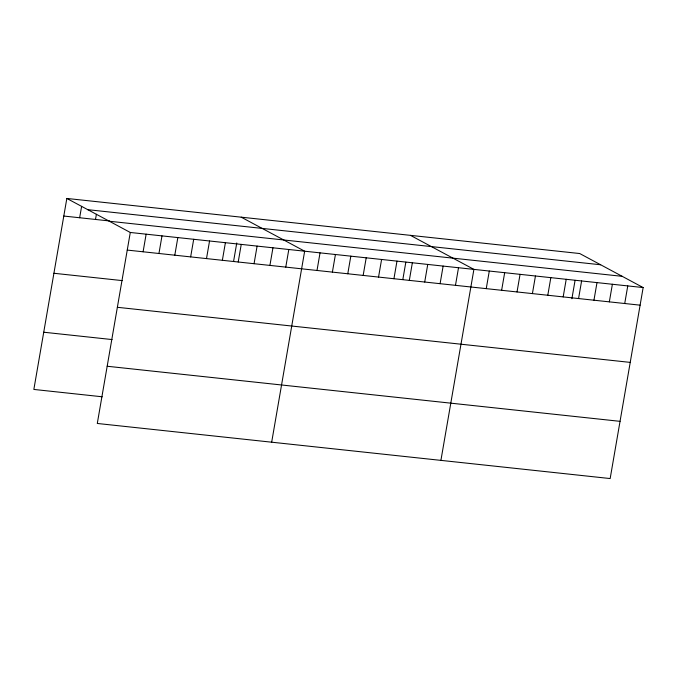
<?xml version="1.0" encoding="UTF-8"?>
<svg xmlns="http://www.w3.org/2000/svg" width="677" height="677" viewBox="0 0 677 677"><rect width="100%" height="100%" fill="white"/><g stroke="black" fill="none" stroke-linecap="round" stroke-linejoin="round"><path stroke-width="1.02" d="M66.837 198.446L130.289 232.473L97.293 423.463L610.163 478.554L643.15 287.564L579.707 253.536L66.837 198.446L33.85 389.436L102.21 396.781M79.649 217.757L81.621 206.358M95.499 219.458L96.396 214.279M143.092 251.785L146.139 234.174M158.951 253.486L161.989 235.884M174.801 255.187L177.839 237.585M190.652 256.888L193.698 239.286M206.502 258.597L209.548 240.987M222.361 260.298L225.399 242.688M233.582 261.347L236.764 242.958M238.211 261.999L241.249 244.397M254.061 263.7L257.099 246.098M269.911 265.401L272.958 247.799M285.77 267.11L288.808 249.5M271.672 442.199L304.658 251.201L241.215 217.173M317.005 270.462L320.043 252.859M332.39 272.112L335.428 254.51M347.775 273.77L350.821 256.16M363.16 275.421L366.206 257.819M378.545 277.071L381.591 259.469M393.938 278.729L396.976 261.119M402.832 279.525L405.828 262.16M409.323 280.38L412.361 262.769M424.707 282.03L427.746 264.428M440.092 283.68L443.13 266.078M455.477 285.339L458.515 267.728M440.913 460.377L473.908 269.387L410.457 235.359M486.247 288.639L489.293 271.037M501.632 290.298L504.678 272.687M517.025 291.948L520.063 274.346M532.41 293.598L535.448 275.996M547.795 295.257L550.833 277.646M563.179 296.907L566.217 279.296M571.896 298.726L575.078 280.337M578.564 298.557L581.602 280.955M593.949 300.207L596.996 282.605M609.334 301.866L612.38 284.255M624.727 303.516L627.765 285.914M87.773 209.675L600.643 264.766M63.799 216.048L109.378 220.947M109.352 221.244L622.214 276.334M130.289 232.473L643.15 287.564M127.242 250.084L640.112 305.166M53.915 273.271L122.275 280.608M117.358 307.299L630.228 362.39M43.734 332.221L112.094 339.566M107.178 366.249L620.047 421.339"/></g></svg>
